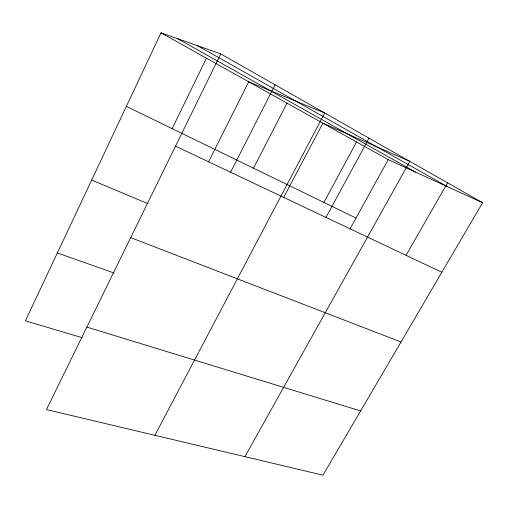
<?xml version="1.0" encoding="UTF-8"?>
<svg xmlns="http://www.w3.org/2000/svg" width="508" height="508" viewBox="0 0 508 508"><rect width="100%" height="100%" fill="white"/><g stroke="black" fill="none" stroke-linecap="round" stroke-linejoin="round"><path stroke-width="0.76" d="M220.732 53.899L46.45 409.588L322.98 475.171L482.6 202.724L220.732 53.899L160.998 32.83L25.4 320.815L82.41 337.763M172.149 128.645L206.432 58.185M208.483 161.982L248.704 81.782L324.764 113.024L154.883 435.305M230.581 172.231L275.107 84.804M253.505 168.199L287.014 103.156M283.572 197.618L322.885 123.177L409.81 161.36L244.913 456.66M323.894 202.432L356.559 141.973M325.965 217.399L369.005 138.17M349.885 229.102L388.233 159.645L482.6 202.724M406.051 255.321L447.567 182.816M86.874 327.095L360.616 410.928M57.36 252.94L114.129 273.044M130.702 237.642L401.002 341.998M91.656 180.092L147.936 203.625M175.527 146.164L441.852 272.269M126.365 106.382L355.994 218.04M160.998 32.83L388.233 159.645M177.705 38.722L415.531 172.11M197.764 45.796L447.364 186.639"/></g></svg>
